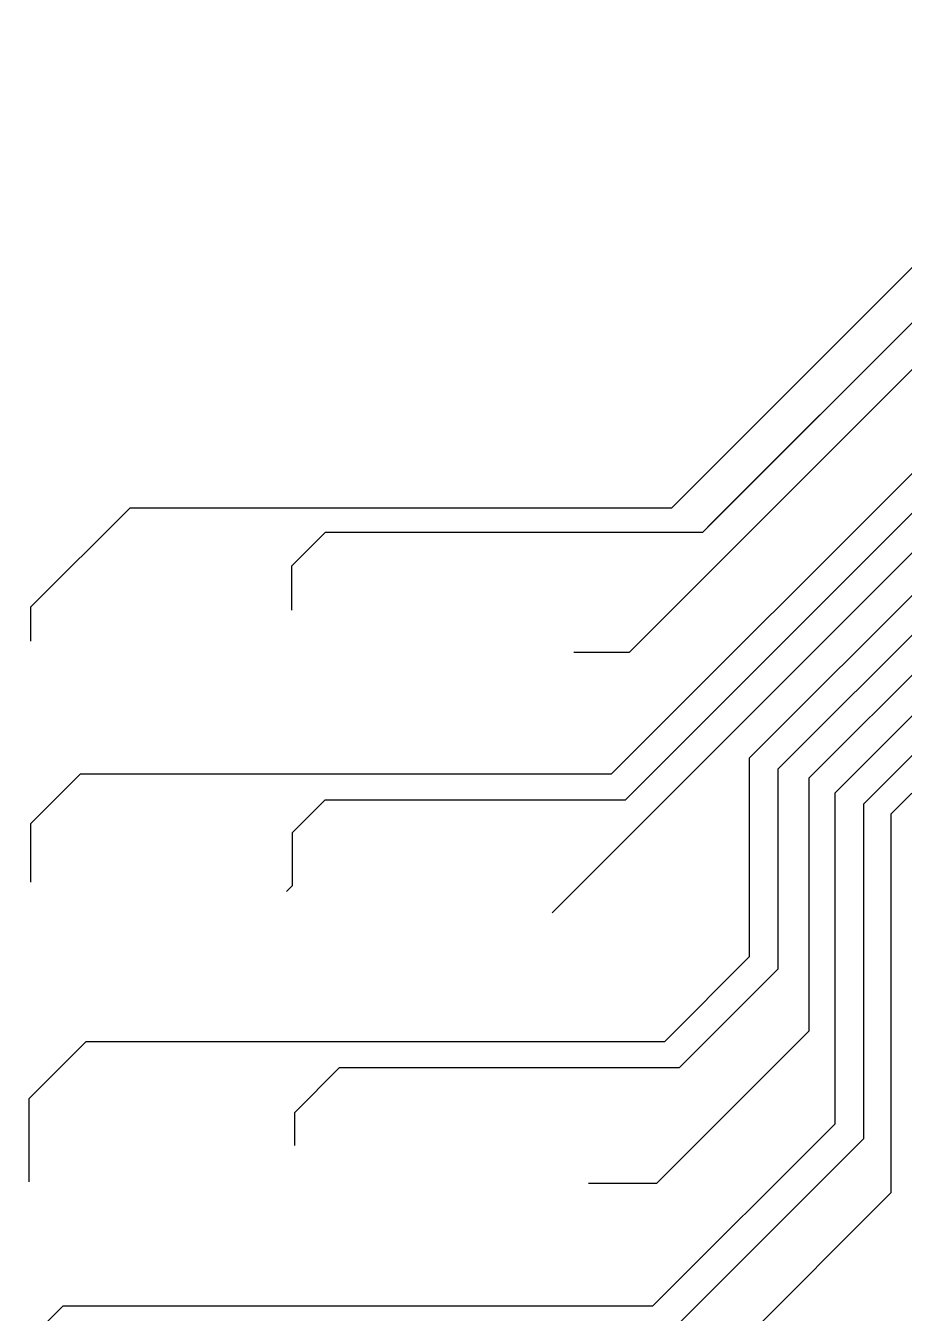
# Model space of a CAD drawing. Header units: millimetres. Extents: x -57500 to 57500, y -57500 to 57500.
# Drawn here: x -29802 to -21370, y 22925 to 35281 of the extents above; entities that cross this region are included whole.
import ezdxf

# ---------------------------------------------------------------- set-up
doc = ezdxf.new("R2010")
doc.units = ezdxf.units.MM

msp = doc.modelspace()

# ---------------------------------------------------------------- linework, layer by layer
for p, q in [((-23601.95, 30655.45), (-18976.45, 35280.95)), ((-23255.5, 30470.8), (-18761.7, 34964.6)), ((-24008.4, 29269.5), (-18627.8, 34650.1)), ((-24179.05, 28100.45), (-17885.7, 34393.8)), ((-24047.35, 27850.75), (-17779.2, 34118.9)), ((-24749.85, 26768.65), (-17681.55, 33836.95)), ((-22854.2, 28255.8), (-17601.35, 33508.65)), ((-22580.25, 28148.6), (-17513.2, 33215.65)), ((-22281.7, 28062.65), (-17396.5, 32947.85)), ((-22034.65, 27919.2), (-17281.9, 32671.95)), ((-21757.85, 27814.35), (-17142.8, 32429.4)), ((-21495.25, 27717.75), (-17044.45, 32168.55)), ((-22045.55, 31678.8), (-23306.6, 30417.75)), ((-29752.15, 29703.05), (-28799.75, 30655.45)), ((-28799.75, 30655.45), (-23601.95, 30655.45)), ((-26928.15, 30417.75), (-27251.25, 30094.65)), ((-23306.6, 30417.75), (-26928.15, 30417.75)), ((-27251.25, 30094.65), (-27251.25, 29670.7)), ((-29752.15, 29373.2), (-29752.15, 29703.05)), ((-24540.9, 29269.5), (-24008.4, 29269.5)), ((-22854.2, 26348.35), (-22854.2, 28255.8)), ((-29752.5, 27623.6), (-29275.65, 28100.45)), ((-29275.65, 28100.45), (-24179.05, 28100.45)), ((-22580.25, 26230.55), (-22580.25, 28148.6)), ((-22281.7, 25636.55), (-22281.7, 28062.65)), ((-27242.3, 27538.2), (-26929.75, 27850.75)), ((-26929.75, 27850.75), (-24047.35, 27850.75)), ((-22034.65, 24743.2), (-22034.65, 27919.2)), ((-21757.85, 24600.75), (-21757.85, 27814.35)), ((-21495.25, 24082.9), (-21495.25, 27717.75)), ((-29752.5, 27061.95), (-29752.5, 27623.6)), ((-27242.3, 27029.55), (-27242.3, 27538.2)), ((-27300.95, 26970.9), (-27242.3, 27029.55)), ((-23668.25, 25534.3), (-22854.2, 26348.35)), ((-23528.7, 25282.1), (-22580.25, 26230.55)), ((-23744.15, 24174.1), (-22281.7, 25636.55)), ((-29768.75, 24986.6), (-29221.05, 25534.3)), ((-29221.05, 25534.3), (-23668.25, 25534.3)), ((-27220.15, 24852.9), (-26790.95, 25282.1)), ((-26790.95, 25282.1), (-23528.7, 25282.1)), ((-29768.75, 24186.55), (-29768.75, 24986.6)), ((-27220.15, 24535), (-27220.15, 24852.9)), ((-23783.2, 22994.65), (-22034.65, 24743.2)), ((-23654.8, 22703.8), (-21757.85, 24600.75)), ((-24401.1, 24174.1), (-23744.15, 24174.1)), ((-24054.45, 21523.7), (-21495.25, 24082.9)), ((-29802.35, 22634.45), (-29442.15, 22994.65)), ((-29442.15, 22994.65), (-23783.2, 22994.65))]:
    msp.add_line(p, q)

doc.saveas('drawing.dxf')
